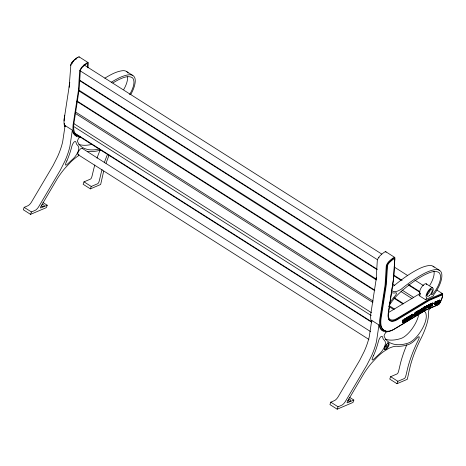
<?xml version="1.0" encoding="UTF-8"?>
<svg xmlns="http://www.w3.org/2000/svg" width="466" height="466" viewBox="0 0 466 466"><rect width="100%" height="100%" fill="white"/><g stroke="black" fill="none" stroke-linecap="round" stroke-linejoin="round"><path stroke-width="0.7" d="M419.307 312.01L419.313 310.904L418.596 312.447L419.307 312.01L418.748 311.655M402.799 322.047L402.816 320.066L402.525 320.241L402.525 322.489L403.084 322.839L404.913 319.472L404.08 319.286L403.311 320.946M402.816 320.066L403.37 320.416L403.358 322.402L404.913 319.472M419.295 312.902L419.301 312.267L418.748 311.917L418.736 312.546L419.581 312.727L419.581 310.478L419.021 310.123L417.198 313.49L417.757 313.845L419.581 312.028L420.14 312.383L420.798 309.972L421.095 311.795L421.427 311.591L422.161 308.894L421.351 308.696L421.054 309.797M430.363 304.851L430.788 303.686L431.58 303.943L430.229 306.931L429.669 306.576L429.71 304.397M430.229 306.931L430.269 304.752L429.337 307.31L428.545 307.053L429.588 304.199L430.532 304.385L430.497 306.372L431.58 303.943M411.839 314.783L412.497 314.515L412.165 315.371L412.725 315.727L413.057 314.87L412.398 315.138L412.125 316.158L412.725 315.727M80.274 136.998A36.22 14.097 -57.6 0 1 73.104 124.806L78.463 90.171L79.628 71.211A4.491 1.748 -57.6 0 1 82.727 66.277A20.178 7.852 -57.6 0 1 87.276 62.671A2.534 0.984 -57.6 0 1 88.255 63.58L87.987 67.867M371.256 321.4A36.22 14.097 -57.6 0 1 370.796 313.956L376.155 279.32L377.314 260.36A4.491 1.748 -57.6 0 1 380.413 255.426A20.178 7.852 -57.6 0 1 384.968 251.821A2.534 0.984 -57.6 0 1 385.994 252.304M437.155 302.55L437.79 301.356L438.821 300.978C436.438 301.892 439.222 302.446 437.318 303.937A2.942 1.142 -57.6 0 1 436.793 304.129L435.966 303.745C436.094 302.871 437.632 304.461 437.929 303.005C437.97 302.673 435.588 301.921 437.207 302.696M87.398 67.017L87.614 63.929A1.445 0.559 -57.6 0 0 87.136 63.481L87.02 63.545A19.054 7.415 -57.6 0 0 83.094 66.597L82.377 67.261A3.402 1.322 -57.6 0 0 80.373 70.459L79.138 89.6L73.785 124.23A35.136 13.677 -57.6 0 0 78.929 135.961M437.72 302.224L437.271 301.962M414.245 313.874L415.253 312.395A2.977 1.159 -57.6 0 1 415.905 312.15L416.464 312.505C413.15 314.445 417.763 313.263 415.223 315.424A2.942 1.142 -57.6 0 1 414.653 315.744L413.785 315.447L414.979 314.527L415.154 313.863L414.245 313.874L414.897 314.422L415.794 314.317L414.938 315.336L413.907 314.993L414.484 315.336L414.344 315.797M414.804 314.23L415.352 313.135L416.464 312.505M78.678 88.196L78.603 88.977M376.365 277.346L376.289 278.126M69.795 82.348L64.657 116.063M439.525 302.97L439.63 302.253L439.071 301.898L438.966 302.615L439.793 302.853L440.149 300.29L439.589 299.935L437.877 302.597M439.013 302.242L439.671 301.956L439.857 300.698L439.013 302.242L438.454 301.886L439.298 300.343M76.57 136.101A36.709 14.289 -57.6 0 1 72.347 130.16L65.094 125.552L62.683 141.676A46.612 18.139 -57.6 0 1 60.982 147.85L60.248 150A46.612 18.139 -57.6 0 1 57.568 156.634L53.013 165.651L31.397 202.203A5.743 2.237 -57.6 0 1 27.756 205.821L24.174 207.347L23.3 209.752L30.558 214.36L46.35 207.632L47.223 205.232L42.994 202.547M72.347 130.16L69.941 146.283A46.612 18.139 -57.6 0 1 68.234 152.458L67.5 154.607A46.612 18.139 -57.6 0 1 64.826 161.242L60.265 170.265L38.655 206.811A5.743 2.237 -57.6 0 1 35.014 210.428L31.432 211.954L30.558 214.36M383.192 330.93A36.709 14.289 -57.6 0 1 378.969 324.988L371.717 320.375L369.305 336.504A46.612 18.139 -57.6 0 1 367.604 342.673L366.87 344.828A46.612 18.139 -57.6 0 1 364.191 351.463L359.635 360.48L338.019 397.032A5.743 2.237 -57.6 0 1 334.378 400.649L330.796 402.175L329.922 404.575L337.18 409.189L352.972 402.455L353.845 400.061L349.617 397.37M378.969 324.988L376.563 341.112A46.612 18.139 -57.6 0 1 374.856 347.287L374.122 349.436A46.612 18.139 -57.6 0 1 371.449 356.071L366.888 365.088L345.277 401.64A5.743 2.237 -57.6 0 1 341.636 405.257L338.054 406.783L337.18 409.189M69.137 87.34L70.884 64.43A3.402 1.322 -57.6 0 1 72.888 61.232L73.605 60.568A19.054 7.415 -57.6 0 1 77.531 57.516L77.647 57.452A1.445 0.559 -57.6 0 1 78.072 57.516M64.384 117.811L64.768 115.178M64.5 116.919L64.174 119.133A36.22 14.097 -57.6 0 0 64.634 126.577M435.017 304.059L436.304 301.339L436.858 301.688C436.84 304.024 433.764 306.267 435.92 302.09L435.11 301.846L434.487 304.514M394.195 258.974L394.23 258.752A1.445 0.559 -57.6 0 0 393.753 258.31L393.636 258.368A19.054 7.415 -57.6 0 0 389.71 261.42L388.993 262.084A3.402 1.322 -57.6 0 0 386.99 265.282L385.761 284.429L380.402 319.053A35.136 13.677 -57.6 0 0 385.545 330.79M415.503 313.886L415.41 313.455L414.99 313.566M103.679 171.168L100.656 184.495L90.387 188.87L83.129 184.262L84.002 181.857L90.322 179.165A1.485 0.577 -57.6 0 0 91.633 177.453A30.739 11.965 -57.6 0 0 92.577 173.888L93.899 168.313A77.979 30.348 -57.6 0 1 94.802 164.999M409.27 317.23L409.23 317.928M405.269 321.272L405.006 321.435L405.927 318.849L405.368 318.494L404.575 318.983L403.841 321.68L404.401 322.035L405.193 321.546L404.709 320.917M404.401 322.035L405.135 319.338L405.927 318.849M405.589 319.286L405.03 318.936L405.368 318.494M406.55 319.926L406.818 319.344L407.377 319.699C405.426 323.078 405.49 317.812 407.89 317.806M408.035 319.804L408.956 317.259L409.76 316.501L409.2 316.146L407.494 317.195L407.406 317.515L408.129 317.072L408.688 317.428L408.035 319.804L407.482 319.449L408.129 317.072M405.95 320.427C404.377 320.876 405.863 317.923 406.713 317.631A2.307 0.897 -57.6 0 1 407.173 317.451L407.966 317.87L409.76 316.501M409.2 316.146L409.672 316.822M411.292 315.989L411.659 314.643L412.707 314.119L412.678 314.847M412.8 316.88L412.422 316.222L411.752 317.527L410.925 317.34L411.484 317.69L412.218 314.993L413.179 314.468L412.713 315.954L413.15 316.67L412.247 316.531L413.15 316.67M415.911 312.15L415.794 312.575L416.354 312.931M416.103 312.179L417.897 310.816L418.456 311.172L417.647 311.929L416.732 314.474L416.173 314.119L416.82 311.737L416.103 312.179L416.656 312.535L417.379 312.092L416.732 314.474M416.656 312.535L418.456 311.172M416.173 314.119L416.767 312.762M417.897 310.816L417.087 311.573L417.647 311.929M420.751 310.898L421.311 311.253L421.037 309.587L420.478 309.232L420.064 309.482L419.33 312.179L420.14 312.383M419.744 311.428L420.076 310.216M419.889 312.535L420.623 309.838L421.037 309.587M421.235 309.89L421.602 308.539M421.311 311.253L422.406 308.049L422.965 308.405L422.318 310.781L421.759 310.426L422.767 309.808L423.507 310.315L424.835 309.5L424.369 308.83L424.835 309.5M422.085 309.238L422.406 308.049M421.404 310.909L421.963 311.265L422.965 308.405M422.767 309.808L423.239 310.484L423.326 310.164L422.318 310.781M422.947 309.96L423.681 307.263L425.015 306.447L425.481 307.123L424.421 307.776L424.223 308.515L423.664 308.16L423.868 307.42L425.015 306.447M423.507 310.315L424.241 307.618L425.569 306.803M427.427 305.667L425.714 308.964L425.155 308.608L425.464 307.467L425.173 306.348L426.029 306.523L426.256 307.391L427.427 305.667L426.868 305.312L425.697 307.036L426.256 307.391M425.155 308.608L425.743 307.263M425.714 308.964L426.023 307.822L425.732 306.704L425.173 306.348M430.782 305.195L431.027 304.508M414.577 313.426L415.357 312.604M41.457 205.809C43.315 207.632 46.647 205.302 42.056 204.236M90.387 188.87L91.26 186.47L97.58 183.779A1.485 0.577 -57.6 0 0 98.891 182.066A30.739 11.965 -57.6 0 0 99.835 178.501L101.151 172.921A77.979 30.348 -57.6 0 1 102.06 169.612M349.098 401.238L347.881 400.463C349.675 402.368 353.094 399.968 348.446 398.966M406.824 344.724A77.979 30.348 -57.6 0 0 400.521 363.136L399.199 368.717A30.739 11.965 -57.6 0 1 398.255 372.282A1.485 0.577 -57.6 0 1 396.945 373.994L390.625 376.685L389.751 379.091L397.009 383.699L407.278 379.324L410.301 365.996A74.595 29.032 -57.6 0 1 420.949 338.561A46.367 18.046 -57.6 0 0 426.239 325.961A36.843 14.341 -57.6 0 0 428.522 314.917A16.327 6.355 -57.6 0 0 428.58 312.983A13.176 5.126 -57.6 0 1 428.714 310.81A3.402 1.322 -57.6 0 1 430.345 307.845M397.009 383.699L397.882 381.293L404.203 378.602A1.485 0.577 -57.6 0 0 405.513 376.889A30.739 11.965 -57.6 0 0 406.457 373.324L407.773 367.75A77.979 30.348 -57.6 0 1 418.497 339.685A4.124 1.608 -57.6 0 0 419.12 336.697A3.856 1.503 -57.6 0 0 417.303 337.862A34.688 13.502 -57.6 0 1 413.29 341.724A20.953 8.155 -57.6 0 1 408.222 344.642A110.634 43.058 -57.6 0 1 397.923 346.349A45.552 17.725 -57.6 0 0 388.283 348.655L383.868 351.399A42.843 16.677 -57.6 0 0 377.687 356.56L371.472 363.171A37.967 14.778 -57.6 0 0 363.981 373.388L347.461 401.424A1.334 0.518 -57.6 0 0 347.1 402.519A1.334 0.518 -57.6 0 0 347.578 402.729L353.845 400.061M427.38 307.548L428.563 304.88L429.116 305.236L428.289 307.508L427.939 307.904L427.38 307.548L428.12 307.234L428.679 307.589L428.231 306.943M429.116 305.236L428.312 304.985L428.423 304.694L429.163 304.38L429.722 304.735L428.784 307.298M429.367 305.131L428.807 304.776L429.163 304.38M428.871 305.341L429.722 304.735M429.104 307.409L430.532 304.385M430.601 304.729L431.021 303.587M432.168 304.962L432.005 305.405L432.565 305.76L432.722 305.317L432.151 304.968L431.26 305.649M431.184 304.193L432.349 302.976A2.307 0.897 -57.6 0 1 432.763 302.912L432.733 303.407C431.44 303.855 430.514 307.653 432.565 305.76M432.722 305.317L431.586 305.882L432.209 304.147A1.019 0.396 -57.6 0 1 432.634 303.739A1.619 0.629 -57.6 0 1 433.065 303.611L433.456 303.308L432.897 302.958M434.731 303.465L435.361 301.735M435.92 302.09L435.669 302.201C433.275 306.943 437.155 304.106 437.108 301.584M435.931 302.941L436.549 301.228M436.526 304.1L436.718 303.616M410.762 316.577L409.76 318.08M436.677 301.822L437.679 300.704A2.977 1.159 -57.6 0 1 438.261 300.628L438.821 300.978M436.386 303.395L437.37 302.65L437.929 303.005M436.951 301.677L437.731 300.978M418.037 312.092L418.753 310.548M403.474 321.01L404.354 319.123M417.757 313.845L419.581 310.478M409.439 316.734L410.365 315.657A0.955 0.373 -57.6 0 1 410.628 315.721L410.185 317.346A0.973 0.379 -57.6 0 1 409.777 317.812L409.492 317.987M405.804 318.954L406.043 318.523A1.019 0.396 -57.6 0 1 406.463 318.057A1.619 0.629 -57.6 0 1 406.94 317.818L407.074 317.829M437.79 303.116L438.343 303.471L438.821 302.597L439.63 302.253M438.092 303.582L440.149 300.29M431.516 303.989L431.65 303.791A1.019 0.396 -57.6 0 1 432.075 303.383A1.619 0.629 -57.6 0 1 432.215 303.308M406.801 319.356L405.676 320.218M407.377 319.699L406.166 320.515L406.602 318.878A1.019 0.396 -57.6 0 1 407.022 318.406A1.619 0.629 -57.6 0 1 407.5 318.173L407.197 317.888M437.364 303.017L436.764 303.582A2.942 1.142 -57.6 0 1 436.234 303.774L435.966 303.745M414.99 314.766L414.664 315.068A2.942 1.142 -57.6 0 1 414.093 315.389L413.785 315.447M78.748 155.545L77.245 156.57A42.843 16.677 -57.6 0 0 71.065 161.731L64.85 168.348A37.967 14.778 -57.6 0 0 57.359 178.56L40.839 206.595A1.334 0.518 -57.6 0 0 40.478 207.69A1.334 0.518 -57.6 0 0 40.956 207.906L47.223 205.232M403.084 322.839L403.37 320.416M422.161 308.894L421.351 308.696M425.732 306.704L426.029 306.523M423.664 308.16L424.724 307.508L425.283 307.863L424.223 308.515M407.966 317.87L408.688 317.428M402.525 322.489L403.445 322.623M407.482 319.449L408.309 319.641M417.198 313.49L418.031 313.676M424.922 309.185L423.862 309.832L424.136 308.83L425.196 308.183L424.637 307.828M421.963 311.265L423.239 310.484M388.353 312.639L420.349 293.341M388.504 319.239A23.376 9.099 -57.6 0 0 395.634 319.944L428.988 299.906L441.791 294.489A2.237 0.868 -57.6 0 1 441.972 294.722M397.585 319.542L429.547 300.261L442.351 294.844A2.237 0.868 -57.6 0 1 442.572 295.479A11.353 4.421 -57.6 0 1 439.688 303.407A1.456 0.565 -57.6 0 1 438.78 304.397L426.582 309.599L394.486 328.979A35.136 13.677 -57.6 0 1 380.961 319.408L386.314 284.784L387.549 265.637A3.402 1.322 -57.6 0 1 389.553 262.44L390.269 261.776A19.054 7.415 -57.6 0 1 394.195 258.723L394.312 258.659A1.445 0.559 -57.6 0 1 394.789 259.108L393.543 278.68A13.98 5.441 -57.6 0 1 393.339 280.223L388.056 316.146A23.376 9.099 -57.6 0 0 396.193 320.299L397.585 319.542L397.032 319.187M391.574 290.446A25.816 10.048 -57.6 0 0 401.424 289.042A132.187 51.446 -57.6 0 1 424.345 273.391A74.24 28.892 -57.6 0 1 435.634 269.604A31.735 12.349 -57.6 0 1 440.836 271.579A20.428 7.951 -57.6 0 1 440.848 281.534A18.087 7.037 -57.6 0 1 433.834 294.617A1.643 0.641 -57.6 0 0 433.316 295.485L433.421 295.887L425.516 299.679L419.091 295.601L420.315 294.908M428.545 307.053L429.337 307.31M429.669 306.576L430.537 306.797M427.939 307.904L428.679 307.589M431.271 305.935L430.817 305.964M437.364 302.352L436.613 302.277M433.456 303.308L432.704 303.436L433.293 303.762M126.426 71.42L132.845 75.498M433.042 266.243L439.461 270.327M79.098 56.852L88.027 62.526M385.714 251.675L394.644 257.349M83.95 64.838L381.765 254.069M437.009 290.161L442.368 293.563M426.157 283.788L432.582 287.866A5.732 2.231 -57.6 0 1 431.906 293.364A1.456 0.565 -57.6 0 0 431.598 294.611A1.456 0.565 -57.6 0 0 432.366 294.518L432.448 294.454A15.384 5.988 -57.6 0 0 440.527 276.175A24.279 9.448 -57.6 0 0 439.048 272.598A43.321 16.858 -57.6 0 0 430.532 272.319A80.368 31.28 -57.6 0 0 421.188 276.757A114.817 44.684 -57.6 0 0 399.945 292.625A31.088 12.099 -57.6 0 0 389.442 304.968M394.05 266.901L407.558 275.488M414.926 280.165L423.524 285.629M79.768 70.564L377.582 259.795M439.257 300.075L439.817 300.43M439.118 301.601L439.671 301.956M438.081 301.083L438.657 301.426M439.234 302.504L439.793 302.853M437.114 301.385L437.673 301.741M437.044 301.479L437.603 301.834M437.731 302.131L438.285 302.481M436.304 301.339L436.858 301.688M436.63 301.968L437.19 302.323M437.417 302.492L437.97 302.848M436.607 302.096L437.16 302.446M393.52 274.946L402.117 280.41M408.868 284.703L419.924 291.728M437.324 302.76L438.343 303.471M437.265 302.865L437.824 303.22M437.195 302.964L437.755 303.319M435.11 301.846L435.669 302.201M437.114 303.057L437.667 303.413M393.525 275.517L400.894 280.2M408.263 284.883L419.93 292.298M437.021 303.15L437.58 303.5M435.442 303.582L436.001 303.931M435.361 303.716L435.92 304.071M435.256 303.855L435.809 304.205M434.597 303.943L435.157 304.292M435.157 304.391L434.679 304.164M434.627 304.117L435.18 304.473M79.255 79.936L377.07 269.167M430.788 303.686L431.347 304.042M79.307 80.449L377.122 269.68M429.588 304.199L430.147 304.548M429.058 304.671L429.617 305.026M428.423 304.694L428.976 305.049M426.582 305.486L427.136 305.842M392.786 284.167L394.632 285.338M402.001 290.015L413.662 297.43M427.736 307.152L428.289 307.508M427.485 307.257L428.044 307.612M400.958 291.53L412.008 298.555M424.928 306.768L425.481 307.123M425.464 307.467L426.023 307.822M423.681 307.263L424.241 307.618M425.423 308.445L425.982 308.801M79.249 90.352L376.452 279.192M422.138 308.212L422.697 308.568M78.562 90.701L376.377 279.932M420.064 309.482L420.623 309.838M421.427 311.591L420.536 311.439L421.095 311.795M418.666 310.344L419.225 310.694M419.027 312.371L419.581 312.727M394.335 297.821L403.544 303.675M416.185 311.865L416.744 312.214M393.811 298.124L403.02 303.978M416.441 313.956L417 314.305M415.538 313.566L416.097 313.921M414.717 313.135L415.276 313.49M415.218 313.886L415.794 314.317M415.212 314.107L415.771 314.463M415.177 314.212L415.73 314.567M414.257 313.764L414.816 314.119M415.124 314.317L415.684 314.672M415.06 314.422L415.62 314.777M414.257 313.968L414.897 314.422M414.979 314.527L415.538 314.882M414.891 314.632L415.445 314.987M76.995 100.971L374.81 290.202M412.457 314.486L413.057 314.87M412.521 314.573L413.074 315.01M76.948 101.483L374.763 290.714M412.492 314.76L413.051 315.115M412.445 314.905L413.004 315.261M412.393 315.028L412.952 315.383M411.659 314.643L412.218 314.993M412.334 315.144L412.893 315.499M412.259 315.261L412.818 315.616M411.484 316.099L412.043 316.455M407.494 317.195L408.053 317.55M389.646 305.981L394.556 309.104M388.877 306.447L393.793 309.564M405.298 318.773L405.851 319.128M406.702 319.763L407.261 320.119M404.575 318.983L405.135 319.338M404.08 319.286L404.639 319.641M75.306 111.817L373.12 301.048M404.447 321.08L405.193 321.546M402.525 320.241L403.084 320.596M404.179 321.243L404.738 321.598M403.917 321.406L404.471 321.761M75.084 113.232L372.899 302.463M73.593 123.443L371.408 312.674M73.407 126.321L371.221 315.552M74.508 132.991L371.705 321.831M74.77 133.602L371.355 322.053M82.202 148.351L370.528 331.553M78.142 154.7L368.921 339.458M84.002 181.857L91.26 186.47M390.625 376.685L397.882 381.293M41.474 205.774L42.686 206.543M24.174 207.347L31.432 211.954M330.796 402.175L338.054 406.783M410.96 315.698C410.22 314.492 408.682 317.2 408.909 318.144A1.357 0.53 -57.6 0 0 409.183 318.371M79.022 154.683A3.769 1.468 -57.6 0 1 78.696 151.135A3.769 1.468 -57.6 0 1 82.447 148.671M80.065 136.666A4.264 1.66 -57.6 0 0 77.42 141.07A63.72 24.797 -57.6 0 0 81.76 146.976A106.627 41.497 -57.6 0 0 89.594 149.772L89.81 149.796A101.326 39.435 -57.6 0 0 99.287 148.922M64.558 124.766A35.136 13.677 -57.6 0 1 64.285 123.339M64.139 120.921A35.136 13.677 -57.6 0 1 64.296 118.201M127.801 72.679A20.428 7.951 -57.6 0 1 128.115 73.168M127.492 72.312A31.735 12.349 -57.6 0 0 122.593 70.704A74.24 28.892 -57.6 0 0 111.31 74.484A132.187 51.446 -57.6 0 0 104.838 78.177M104.262 162.768A77.979 30.348 -57.6 0 1 107.454 154.508M87.66 151.631A45.552 17.725 -57.6 0 1 91.301 151.52A110.634 43.058 -57.6 0 0 100.679 150.093M106.062 163.269A74.595 29.032 -57.6 0 1 109.161 155.027M123.729 89.536A15.384 5.988 -57.6 0 0 127.486 77.274A24.279 9.448 -57.6 0 0 127.434 76.855M70.698 65.537A4.491 1.748 -57.6 0 1 73.797 60.603A20.178 7.852 -57.6 0 1 78.346 56.998A2.534 0.984 -57.6 0 1 79.331 57.143M129.595 94.54A15.384 5.988 -57.6 0 0 133.911 81.352A24.279 9.448 -57.6 0 0 132.431 77.775A43.321 16.858 -57.6 0 0 123.915 77.496A80.368 31.28 -57.6 0 0 114.572 81.934A114.817 44.684 -57.6 0 0 112.865 82.954M111.258 82.255A132.187 51.446 -57.6 0 1 117.729 78.568A74.24 28.892 -57.6 0 1 129.018 74.781A31.735 12.349 -57.6 0 1 134.22 76.756A20.428 7.951 -57.6 0 1 134.231 86.711A18.087 7.037 -57.6 0 1 130.795 94.452M78.824 144.425A106.627 41.497 -57.6 0 0 82.342 145.165L82.552 145.182A101.326 39.435 -57.6 0 0 92.029 144.314M65.345 126.659A36.709 14.289 -57.6 0 1 65.094 125.552M97.004 158.16A77.979 30.348 -57.6 0 1 100.202 149.901M76.348 59.06A19.054 7.415 -57.6 0 1 76.704 58.792M71.863 63.766A3.402 1.322 -57.6 0 1 72.049 63.417M72.253 63.073A3.402 1.322 -57.6 0 1 72.475 62.741M73.197 61.838A3.402 1.322 -57.6 0 1 73.447 61.588M389.751 302.719A32.305 12.57 -57.6 0 1 395.36 295.59A2.085 0.81 -57.6 0 0 396.356 293.743A2.085 0.81 -57.6 0 0 396.059 292.753A34.385 13.38 -57.6 0 1 391.318 292.491A1.247 0.483 -57.6 0 0 391.19 292.328M392.541 286.404A25.816 10.048 -57.6 0 0 394.999 284.965A132.187 51.446 -57.6 0 1 417.926 269.313A74.24 28.892 -57.6 0 1 429.209 265.527A31.735 12.349 -57.6 0 1 434.108 267.135M442.531 295.77A12.442 4.841 -57.6 0 0 442.694 294.518A3.326 1.293 -57.6 0 0 442.211 293.504L429.279 299.015L397.282 318.313A22.286 8.673 -57.6 0 1 388.166 313.659L393.45 279.35A14.953 5.819 -57.6 0 0 393.665 277.707L394.871 258.403A2.534 0.984 -57.6 0 0 393.898 257.494A20.178 7.852 -57.6 0 0 389.343 261.1A4.491 1.748 -57.6 0 0 386.244 266.039L385.085 284.994L379.726 319.635A36.22 14.097 -57.6 0 0 393.659 329.503L425.738 310.135L437.819 304.985A2.54 0.99 -57.6 0 0 439.531 303.209M442.385 296.44A12.442 4.841 -57.6 0 1 441.739 298.595M441.448 299.353A12.442 4.841 -57.6 0 1 441.121 300.116M440.772 300.89A12.442 4.841 -57.6 0 1 439.968 302.44M387.386 342.842A3.769 1.468 -57.6 0 1 387.939 345.964A3.769 1.468 -57.6 0 1 384.205 349.174M388.778 306.255A11.679 4.543 -57.6 0 1 388.993 305.824M425.516 299.679A1.433 0.559 -57.6 0 0 426.524 297.582A5.732 2.231 -57.6 0 1 427.701 291.693A5.732 2.231 -57.6 0 1 432.582 287.866M418.748 314.579A17.964 6.99 -57.6 0 1 409.218 332.34A19.199 7.473 -57.6 0 1 400.976 338.473A101.326 39.435 -57.6 0 1 389.174 340.011L388.964 339.988A106.627 41.497 -57.6 0 1 385.446 339.254M371.967 321.482A36.709 14.289 -57.6 0 1 371.717 320.375M426.734 284.446A5.732 2.231 -57.6 0 0 421.887 286.718A5.732 2.231 -57.6 0 0 420.105 293.504A1.433 0.559 -57.6 0 1 419.091 295.601M429.792 285.285A15.384 5.988 -57.6 0 0 434.108 272.097A24.279 9.448 -57.6 0 0 433.974 271.282M430.409 289.007A4.165 1.619 -57.6 0 1 426.524 295.083M378.87 257.896A3.402 1.322 -57.6 0 1 379.091 257.564M442.007 294.861A2.237 0.868 -57.6 0 1 442.013 295.124M386.687 331.495A4.264 1.66 -57.6 0 0 384.042 335.899A63.72 24.797 -57.6 0 0 388.382 341.799A106.627 41.497 -57.6 0 0 396.217 344.601L396.432 344.619A101.326 39.435 -57.6 0 0 408.233 343.081A19.199 7.473 -57.6 0 0 416.476 336.947A17.964 6.99 -57.6 0 0 426.122 314.614A14.772 5.749 -57.6 0 0 423.14 311.3M409.567 317.94A0.973 0.379 -57.6 0 1 409.305 317.888M409.48 318.062L409.468 318.499A1.357 0.53 -57.6 0 0 409.742 318.727C413.057 317.043 410.802 313.408 409.48 318.062M409.771 317.824L409.789 318.284A0.973 0.379 -57.6 0 0 410.051 318.342L410.336 318.167A0.973 0.379 -57.6 0 0 410.744 317.695L411.187 316.076A0.955 0.373 -57.6 0 0 410.925 316.012L409.771 317.824M66.883 160.904L66.795 161.085A7.444 2.895 -57.6 0 0 65.683 163.653A2.167 0.845 -57.6 0 0 66.504 164.882A16.607 6.46 -57.6 0 0 69.364 162.279L72.725 159.168A10.217 3.978 -57.6 0 0 75.37 156.256A8.242 3.21 -57.6 0 0 78.632 146.901A36.29 14.126 -57.6 0 0 77.228 144.92A19.793 7.701 -57.6 0 1 76.255 143.347A9.844 3.833 -57.6 0 0 75.754 141.891A3.21 1.252 -57.6 0 0 73.978 142.101A4.695 1.829 -57.6 0 0 72.37 144.833A9.495 3.693 -57.6 0 0 71.618 147.169A55.151 21.465 -57.6 0 1 66.883 160.904M373.505 355.733L373.417 355.913A7.444 2.895 -57.6 0 0 372.305 358.482A2.167 0.845 -57.6 0 0 373.126 359.711A16.607 6.46 -57.6 0 0 375.986 357.102L379.347 353.997A10.217 3.978 -57.6 0 0 381.992 351.084A8.242 3.21 -57.6 0 0 385.254 341.729A36.29 14.126 -57.6 0 0 383.85 339.743A19.793 7.701 -57.6 0 1 382.877 338.17A9.844 3.833 -57.6 0 0 382.376 336.72A3.21 1.252 -57.6 0 0 380.6 336.924A4.695 1.829 -57.6 0 0 378.992 339.662A9.495 3.693 -57.6 0 0 378.241 341.997A55.151 21.465 -57.6 0 1 373.505 355.733M386.122 346.989A1.433 0.559 -57.6 0 0 387.065 344.846A1.433 0.559 -57.6 0 0 385.516 346.162A1.433 0.559 -57.6 0 0 386.122 346.989M429.71 295.316A4.165 1.619 -57.6 0 0 431.906 289.275A4.165 1.619 -57.6 0 0 427.374 293.761A4.165 1.619 -57.6 0 0 429.71 295.316M386.832 348.644A3.769 1.468 -57.6 0 0 388.825 343.18A3.769 1.468 -57.6 0 0 384.718 347.234A3.769 1.468 -57.6 0 0 386.832 348.644"/></g></svg>
